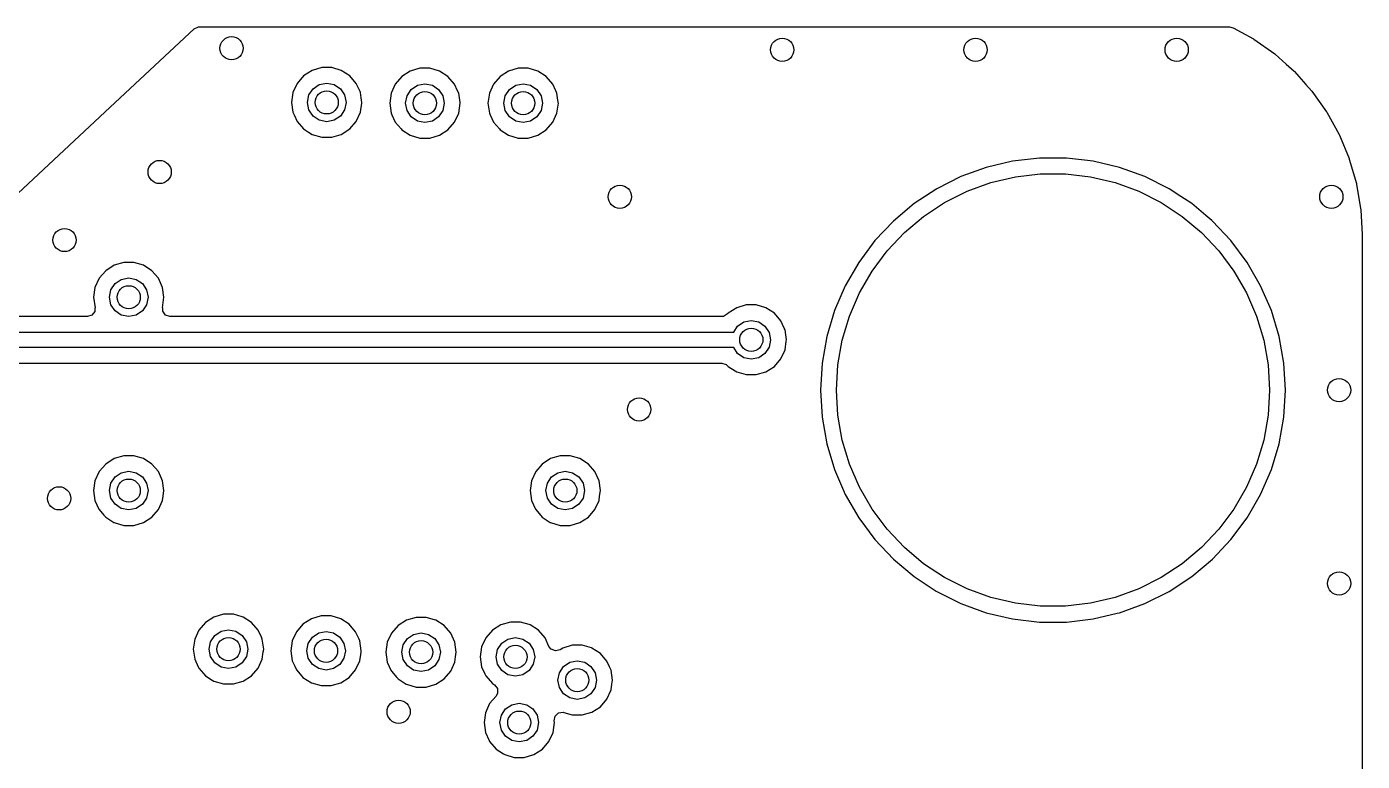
# Model space of a CAD drawing. Extents: x 100.3 to 185, y -144.7 to -85.3.
# Drawn here: x 167.73 to 185, y -94.8 to -85.3 of the extents above; entities that cross this region are included whole.
import ezdxf

# ---------------------------------------------------------------- set-up
doc = ezdxf.new("R2010")
doc.units = 0
doc.layers.add('BLACK', color=7, linetype='CONTINUOUS')

msp = doc.modelspace()

# ---------------------------------------------------------------- linework, layer by layer
at = {"layer": 'BLACK', "linetype": 'CONTINUOUS'}
for p, q in [((169.895, -85.3279), (169.951, -85.302)), ((169.951, -85.302), (169.963, -85.3013)), ((169.963, -85.3013), (183.282, -85.3014)), ((183.282, -85.3014), (183.33, -85.3138)), ((168.876, -86.28), (169.895, -85.3279)), ((183.33, -85.3138), (183.432, -85.3701)), ((183.432, -85.3701), (183.594, -85.4594)), ((183.594, -85.4594), (183.598, -85.4624)), ((183.598, -85.4624), (183.868, -85.6538)), ((183.868, -85.6538), (183.873, -85.6573)), ((183.873, -85.6573), (184.015, -85.7849)), ((184.015, -85.7849), (184.119, -85.8777)), ((171.312, -85.936), (171.227, -86.0339)), ((171.421, -85.866), (171.312, -85.936)), ((171.545, -85.8295), (171.421, -85.866)), ((171.421, -85.866), (171.421, -85.866)), ((171.675, -85.8295), (171.545, -85.8295)), ((171.545, -85.8295), (171.545, -85.8295)), ((171.799, -85.866), (171.675, -85.8295)), ((171.675, -85.8295), (171.675, -85.8295)), ((171.908, -85.936), (171.799, -85.866)), ((171.799, -85.866), (171.799, -85.866)), ((171.799, -85.866), (171.799, -85.866)), ((171.799, -85.866), (171.799, -85.866)), ((171.993, -86.0339), (171.908, -85.936)), ((171.908, -85.936), (171.908, -85.936)), ((171.908, -85.936), (171.908, -85.936)), ((172.582, -85.946), (172.497, -86.0439)), ((172.691, -85.876), (172.582, -85.946)), ((172.815, -85.8395), (172.691, -85.876)), ((172.691, -85.876), (172.691, -85.876)), ((172.945, -85.8395), (172.815, -85.8395)), ((172.815, -85.8395), (172.815, -85.8395)), ((173.069, -85.876), (172.945, -85.8395)), ((172.945, -85.8395), (172.945, -85.8395)), ((173.178, -85.946), (173.069, -85.876)), ((173.069, -85.876), (173.069, -85.876)), ((173.069, -85.876), (173.069, -85.876)), ((173.069, -85.876), (173.069, -85.876)), ((173.263, -86.0439), (173.178, -85.946)), ((173.178, -85.946), (173.178, -85.946)), ((173.178, -85.946), (173.178, -85.946)), ((173.852, -85.946), (173.767, -86.0439)), ((173.961, -85.876), (173.852, -85.946)), ((174.085, -85.8395), (173.961, -85.876)), ((173.961, -85.876), (173.961, -85.876)), ((174.215, -85.8395), (174.085, -85.8395)), ((174.085, -85.8395), (174.085, -85.8395)), ((174.339, -85.876), (174.215, -85.8395)), ((174.215, -85.8395), (174.215, -85.8395)), ((174.448, -85.946), (174.339, -85.876)), ((174.339, -85.876), (174.339, -85.876)), ((174.339, -85.876), (174.339, -85.876)), ((174.339, -85.876), (174.339, -85.876)), ((174.533, -86.0439), (174.448, -85.946)), ((174.448, -85.946), (174.448, -85.946)), ((174.448, -85.946), (174.448, -85.946)), ((184.119, -85.8777), (184.123, -85.8817)), ((184.123, -85.8817), (184.181, -85.946)), ((184.181, -85.946), (184.271, -86.0473)), ((171.173, -86.1518), (171.155, -86.28)), ((171.227, -86.0339), (171.173, -86.1518)), ((171.379, -86.1843), (171.433, -86.1032)), ((171.433, -86.1032), (171.514, -86.049)), ((171.514, -86.049), (171.61, -86.03)), ((171.61, -86.03), (171.706, -86.049)), ((171.706, -86.049), (171.787, -86.1032)), ((171.787, -86.1032), (171.841, -86.1843)), ((172.041, -86.1395), (171.993, -86.0339)), ((172.047, -86.1518), (172.041, -86.1395)), ((172.056, -86.2193), (172.047, -86.1518)), ((172.443, -86.1618), (172.425, -86.29)), ((172.497, -86.0439), (172.443, -86.1618)), ((172.649, -86.1943), (172.703, -86.1132)), ((172.703, -86.1132), (172.784, -86.059)), ((172.784, -86.059), (172.88, -86.04)), ((172.88, -86.04), (172.976, -86.059)), ((172.976, -86.059), (173.057, -86.1132)), ((173.057, -86.1132), (173.111, -86.1943)), ((173.301, -86.1284), (173.263, -86.0439)), ((173.317, -86.1618), (173.301, -86.1284)), ((173.334, -86.28), (173.317, -86.1618)), ((173.713, -86.1618), (173.695, -86.29)), ((173.767, -86.0439), (173.713, -86.1618)), ((173.919, -86.1943), (173.973, -86.1132)), ((173.973, -86.1132), (174.054, -86.059)), ((174.054, -86.059), (174.15, -86.04)), ((174.15, -86.04), (174.246, -86.059)), ((174.246, -86.059), (174.327, -86.1132)), ((174.327, -86.1132), (174.381, -86.1943)), ((174.571, -86.1284), (174.533, -86.0439)), ((174.587, -86.1618), (174.571, -86.1284)), ((174.604, -86.28), (174.587, -86.1618)), ((184.271, -86.0473), (184.344, -86.1284)), ((184.344, -86.1284), (184.347, -86.1327)), ((184.347, -86.1327), (184.539, -86.4026)), ((166.5, -88.5), (168.876, -86.28)), ((171.155, -86.28), (171.155, -86.28)), ((171.155, -86.28), (171.173, -86.4082)), ((171.36, -86.28), (171.379, -86.1843)), ((171.379, -86.3757), (171.36, -86.28)), ((171.841, -86.1843), (171.86, -86.28)), ((171.86, -86.28), (171.841, -86.3757)), ((172.047, -86.4082), (172.064, -86.29)), ((172.065, -86.28), (172.056, -86.2193)), ((172.064, -86.29), (172.065, -86.28)), ((172.425, -86.29), (172.425, -86.29)), ((172.425, -86.29), (172.443, -86.4182)), ((172.63, -86.29), (172.649, -86.1943)), ((172.649, -86.3857), (172.63, -86.29)), ((173.111, -86.1943), (173.13, -86.29)), ((173.13, -86.29), (173.111, -86.3857)), ((173.317, -86.4182), (173.335, -86.29)), ((173.335, -86.29), (173.334, -86.28)), ((173.335, -86.29), (173.335, -86.29)), ((173.695, -86.29), (173.695, -86.29)), ((173.695, -86.29), (173.713, -86.4182)), ((173.9, -86.29), (173.919, -86.1943)), ((173.919, -86.3857), (173.9, -86.29)), ((174.381, -86.1943), (174.4, -86.29)), ((174.4, -86.29), (174.381, -86.3857)), ((174.587, -86.4182), (174.605, -86.29)), ((174.605, -86.29), (174.604, -86.28)), ((171.173, -86.4082), (171.189, -86.4422)), ((171.189, -86.4422), (171.227, -86.5261)), ((171.433, -86.4568), (171.379, -86.3757)), ((171.514, -86.511), (171.433, -86.4568)), ((171.61, -86.53), (171.514, -86.511)), ((171.706, -86.511), (171.61, -86.53)), ((171.787, -86.4568), (171.706, -86.511)), ((171.841, -86.3757), (171.787, -86.4568)), ((171.993, -86.5261), (172.047, -86.4082)), ((172.443, -86.4182), (172.454, -86.4422)), ((172.454, -86.4422), (172.497, -86.5361)), ((172.703, -86.4668), (172.649, -86.3857)), ((172.784, -86.521), (172.703, -86.4668)), ((173.057, -86.4668), (172.976, -86.521)), ((173.111, -86.3857), (173.057, -86.4668)), ((173.263, -86.5361), (173.317, -86.4182)), ((173.713, -86.4182), (173.724, -86.4422)), ((173.724, -86.4422), (173.767, -86.5361)), ((173.973, -86.4668), (173.919, -86.3857)), ((174.054, -86.521), (173.973, -86.4668)), ((174.327, -86.4668), (174.246, -86.521)), ((174.381, -86.3857), (174.327, -86.4668)), ((174.533, -86.5361), (174.587, -86.4182)), ((184.539, -86.4026), (184.542, -86.4073)), ((184.542, -86.4073), (184.7, -86.694)), ((171.227, -86.5261), (171.312, -86.624)), ((171.312, -86.624), (171.312, -86.624)), ((171.312, -86.624), (171.374, -86.6641)), ((171.374, -86.6641), (171.421, -86.694)), ((171.799, -86.694), (171.908, -86.624)), ((171.908, -86.624), (171.993, -86.5261)), ((172.497, -86.5361), (172.573, -86.624)), ((172.573, -86.624), (172.582, -86.634)), ((172.582, -86.634), (172.691, -86.704)), ((172.88, -86.54), (172.784, -86.521)), ((172.976, -86.521), (172.88, -86.54)), ((173.069, -86.704), (173.178, -86.634)), ((173.178, -86.634), (173.263, -86.5361)), ((173.767, -86.5361), (173.843, -86.624)), ((173.843, -86.624), (173.852, -86.634)), ((173.852, -86.634), (173.961, -86.704)), ((174.15, -86.54), (174.054, -86.521)), ((174.246, -86.521), (174.15, -86.54)), ((174.339, -86.704), (174.448, -86.634)), ((174.448, -86.634), (174.533, -86.5361)), ((171.421, -86.694), (171.545, -86.7305)), ((171.545, -86.7305), (171.545, -86.7305)), ((171.545, -86.7305), (171.675, -86.7305)), ((171.675, -86.7305), (171.799, -86.694)), ((171.675, -86.7305), (171.675, -86.7305)), ((172.691, -86.704), (172.691, -86.704)), ((172.691, -86.704), (172.815, -86.7405)), ((172.815, -86.7405), (172.815, -86.7405)), ((172.815, -86.7405), (172.945, -86.7405)), ((172.945, -86.7405), (173.069, -86.704)), ((172.945, -86.7405), (172.945, -86.7405)), ((173.961, -86.704), (173.961, -86.704)), ((173.961, -86.704), (174.085, -86.7405)), ((174.085, -86.7405), (174.085, -86.7405)), ((174.085, -86.7405), (174.215, -86.7405)), ((174.215, -86.7405), (174.339, -86.704)), ((174.215, -86.7405), (174.215, -86.7405)), ((184.7, -86.694), (184.702, -86.6968)), ((184.702, -86.6968), (184.704, -86.7018)), ((184.704, -86.7018), (184.831, -87.0075)), ((180.634, -87.0219), (180.478, -87.0401)), ((180.825, -86.9995), (180.634, -87.0219)), ((181.175, -86.9995), (180.825, -86.9995)), ((181.409, -87.0269), (181.175, -86.9995)), ((181.522, -87.0401), (181.409, -87.0269)), ((184.831, -87.0075), (184.832, -87.0127)), ((184.832, -87.0127), (184.924, -87.3307)), ((179.941, -87.1923), (179.81, -87.2402)), ((180.138, -87.1207), (179.941, -87.1923)), ((180.478, -87.0401), (180.138, -87.1207)), ((180.514, -87.2425), (180.837, -87.2047)), ((180.837, -87.2047), (181.163, -87.2047)), ((181.163, -87.2047), (181.486, -87.2425)), ((181.862, -87.1207), (181.522, -87.0401)), ((182.19, -87.2402), (181.862, -87.1207)), ((181.862, -87.1207), (181.862, -87.1207)), ((181.862, -87.1207), (181.862, -87.1207)), ((179.81, -87.2402), (179.497, -87.3971)), ((179.81, -87.2402), (179.81, -87.2402)), ((179.81, -87.2402), (179.81, -87.2402)), ((179.891, -87.429), (180.197, -87.3176)), ((180.197, -87.3176), (180.514, -87.2425)), ((181.486, -87.2425), (181.803, -87.3176)), ((181.803, -87.3176), (182.109, -87.429)), ((182.503, -87.3971), (182.19, -87.2402)), ((182.19, -87.2402), (182.19, -87.2402)), ((182.19, -87.2402), (182.19, -87.2402)), ((184.924, -87.3307), (184.925, -87.3361)), ((184.925, -87.3361), (184.979, -87.65)), ((179.497, -87.3971), (179.205, -87.5891)), ((179.6, -87.5751), (179.891, -87.429)), ((182.109, -87.429), (182.4, -87.5751)), ((182.654, -87.4963), (182.503, -87.3971)), ((182.795, -87.5892), (182.654, -87.4963)), ((179.205, -87.5891), (178.937, -87.8138)), ((179.328, -87.7541), (179.6, -87.5751)), ((182.4, -87.5751), (182.672, -87.7541)), ((182.976, -87.7409), (182.795, -87.5892)), ((184.979, -87.65), (184.981, -87.6623)), ((184.981, -87.6623), (184.981, -87.6678)), ((184.981, -87.6678), (184.999, -87.9868)), ((178.937, -87.8138), (178.698, -88.068)), ((179.079, -87.9634), (179.328, -87.7541)), ((182.672, -87.7541), (182.921, -87.9634)), ((183.055, -87.8078), (182.976, -87.7409)), ((183.063, -87.8138), (183.055, -87.8078)), ((183.302, -88.068), (183.063, -87.8138)), ((178.698, -88.068), (178.489, -88.3484)), ((178.855, -88.2002), (179.079, -87.9634)), ((182.921, -87.9634), (183.145, -88.2002)), ((183.511, -88.3484), (183.302, -88.068)), ((184.999, -87.9868), (185, -87.9995)), ((185, -87.9995), (185, -88.0023)), ((185, -88.0023), (185, -113.858)), ((178.661, -88.4614), (178.855, -88.2002)), ((183.145, -88.2002), (183.339, -88.4614)), ((168.861, -88.386), (168.752, -88.456)), ((168.985, -88.3495), (168.861, -88.386)), ((168.861, -88.386), (168.861, -88.386)), ((169.115, -88.3495), (168.985, -88.3495)), ((168.985, -88.3495), (168.985, -88.3495)), ((169.239, -88.386), (169.115, -88.3495)), ((169.115, -88.3495), (169.115, -88.3495)), ((169.348, -88.456), (169.239, -88.386)), ((169.239, -88.386), (169.239, -88.386)), ((169.239, -88.386), (169.239, -88.386)), ((169.239, -88.386), (169.239, -88.386)), ((178.489, -88.3484), (178.314, -88.6511)), ((178.489, -88.3484), (178.489, -88.3484)), ((183.686, -88.6511), (183.511, -88.3484)), ((168.667, -88.5539), (168.613, -88.6718)), ((168.752, -88.456), (168.667, -88.5539)), ((168.873, -88.6232), (168.954, -88.569)), ((168.954, -88.569), (169.05, -88.55)), ((169.05, -88.55), (169.146, -88.569)), ((169.146, -88.569), (169.227, -88.6232)), ((169.433, -88.5539), (169.348, -88.456)), ((169.348, -88.456), (169.348, -88.456)), ((169.348, -88.456), (169.348, -88.456)), ((169.487, -88.6718), (169.433, -88.5539)), ((178.498, -88.7434), (178.661, -88.4614)), ((183.339, -88.4614), (183.502, -88.7434)), ((168.613, -88.6718), (168.595, -88.8)), ((168.8, -88.8), (168.819, -88.7043)), ((168.819, -88.7043), (168.873, -88.6232)), ((169.227, -88.6232), (169.281, -88.7043)), ((169.281, -88.7043), (169.3, -88.8)), ((169.505, -88.8), (169.487, -88.6718)), ((169.487, -88.6718), (169.487, -88.6718)), ((178.314, -88.6511), (178.176, -88.972)), ((178.314, -88.6511), (178.314, -88.6511)), ((178.369, -89.0423), (178.498, -88.7434)), ((183.502, -88.7434), (183.631, -89.0423)), ((183.824, -88.972), (183.686, -88.6511)), ((168.595, -88.8), (168.595, -88.8)), ((168.595, -88.8), (168.614, -88.9352)), ((168.614, -88.9352), (168.611, -88.9357)), ((168.819, -88.8957), (168.8, -88.8)), ((168.873, -88.9768), (168.819, -88.8957)), ((169.281, -88.8957), (169.227, -88.9768)), ((169.3, -88.8), (169.281, -88.8957)), ((169.486, -88.9352), (169.505, -88.8)), ((169.489, -88.9356), (169.486, -88.9352)), ((169.505, -88.8), (169.505, -88.8)), ((177.035, -88.8995), (176.911, -88.936)), ((177.165, -88.8995), (177.035, -88.8995)), ((177.035, -88.8995), (177.035, -88.8995)), ((177.288, -88.9356), (177.165, -88.8995)), ((177.165, -88.8995), (177.165, -88.8995)), ((168.517, -89.0495), (162.888, -89.0495)), ((168.573, -89.0322), (168.517, -89.0495)), ((168.61, -88.9838), (168.573, -89.0322)), ((168.611, -88.9357), (168.61, -88.9838)), ((168.954, -89.031), (168.873, -88.9768)), ((169.05, -89.05), (168.954, -89.031)), ((169.146, -89.031), (169.05, -89.05)), ((169.227, -88.9768), (169.146, -89.031)), ((169.489, -88.9811), (169.489, -88.9356)), ((169.525, -89.0306), (169.489, -88.9811)), ((169.583, -89.0495), (169.525, -89.0306)), ((176.719, -89.0495), (169.583, -89.0495)), ((176.742, -89.0469), (176.719, -89.0495)), ((176.794, -89.0153), (176.742, -89.0469)), ((176.802, -89.006), (176.794, -89.0153)), ((176.911, -88.936), (176.802, -89.006)), ((176.802, -89.006), (176.802, -89.006)), ((176.911, -88.936), (176.911, -88.936)), ((177.004, -89.119), (177.1, -89.1)), ((177.1, -89.1), (177.196, -89.119)), ((177.289, -88.936), (177.288, -88.9356)), ((177.398, -89.006), (177.289, -88.936)), ((177.289, -88.936), (177.289, -88.936)), ((177.289, -88.936), (177.289, -88.936)), ((177.483, -89.1039), (177.398, -89.006)), ((177.398, -89.006), (177.398, -89.006)), ((177.398, -89.006), (177.398, -89.006)), ((177.526, -89.1982), (177.483, -89.1039)), ((178.176, -88.972), (178.075, -89.3069)), ((178.176, -88.972), (178.176, -88.972)), ((178.275, -89.3543), (178.369, -89.0423)), ((183.631, -89.0423), (183.725, -89.3543)), ((183.925, -89.3069), (183.824, -88.972)), ((162.791, -89.25), (176.872, -89.25)), ((176.872, -89.25), (176.923, -89.1732)), ((176.923, -89.1732), (177.004, -89.119)), ((177.196, -89.119), (177.277, -89.1732)), ((177.277, -89.1732), (177.331, -89.2543)), ((177.331, -89.2543), (177.35, -89.35)), ((177.537, -89.2218), (177.526, -89.1982)), ((177.555, -89.35), (177.537, -89.2218)), ((176.872, -89.45), (162.9, -89.45)), ((176.923, -89.5268), (176.872, -89.45)), ((177.331, -89.4457), (177.277, -89.5268)), ((177.35, -89.35), (177.331, -89.4457)), ((177.537, -89.4782), (177.552, -89.3685)), ((177.552, -89.3685), (177.555, -89.35)), ((177.555, -89.35), (177.555, -89.35)), ((178.075, -89.3069), (178.015, -89.6511)), ((178.075, -89.3069), (178.075, -89.3069)), ((178.219, -89.6749), (178.275, -89.3543)), ((183.725, -89.3543), (183.781, -89.6749)), ((183.985, -89.6511), (183.925, -89.3069)), ((177.004, -89.581), (176.923, -89.5268)), ((177.1, -89.6), (177.004, -89.581)), ((177.196, -89.581), (177.1, -89.6)), ((177.277, -89.5268), (177.196, -89.581)), ((177.398, -89.694), (177.483, -89.5961)), ((177.483, -89.5961), (177.537, -89.4782)), ((166.168, -89.6505), (176.719, -89.6505)), ((176.719, -89.6505), (176.777, -89.6694)), ((176.777, -89.6694), (176.794, -89.6847)), ((176.794, -89.6847), (176.802, -89.694)), ((176.802, -89.694), (176.802, -89.694)), ((176.802, -89.694), (176.891, -89.7513)), ((176.891, -89.7513), (176.911, -89.764)), ((176.911, -89.764), (177.035, -89.8005)), ((177.165, -89.8005), (177.289, -89.764)), ((177.289, -89.764), (177.398, -89.694)), ((178.015, -89.6511), (177.994, -90)), ((178.2, -90), (178.219, -89.6749)), ((183.781, -89.6749), (183.8, -90)), ((184.006, -90), (183.985, -89.6511)), ((177.035, -89.8005), (177.035, -89.8005)), ((177.035, -89.8005), (177.165, -89.8005)), ((177.165, -89.8005), (177.165, -89.8005)), ((177.994, -90), (178.015, -90.3489)), ((178.219, -90.3251), (178.2, -90)), ((183.8, -90), (183.781, -90.3251)), ((183.985, -90.3489), (184.006, -90)), ((178.015, -90.3489), (178.075, -90.6931)), ((178.275, -90.6457), (178.219, -90.3251)), ((183.781, -90.3251), (183.725, -90.6457)), ((183.925, -90.6931), (183.985, -90.3489)), ((178.369, -90.9577), (178.275, -90.6457)), ((183.725, -90.6457), (183.631, -90.9577)), ((178.075, -90.6931), (178.075, -90.6931)), ((178.075, -90.6931), (178.176, -91.028)), ((183.824, -91.028), (183.925, -90.6931)), ((168.752, -90.956), (168.667, -91.0539)), ((168.861, -90.886), (168.752, -90.956)), ((168.985, -90.8495), (168.861, -90.886)), ((168.861, -90.886), (168.861, -90.886)), ((169.115, -90.8495), (168.985, -90.8495)), ((168.985, -90.8495), (168.985, -90.8495)), ((169.239, -90.886), (169.115, -90.8495)), ((169.115, -90.8495), (169.115, -90.8495)), ((169.348, -90.956), (169.239, -90.886)), ((169.239, -90.886), (169.239, -90.886)), ((169.239, -90.886), (169.239, -90.886)), ((169.239, -90.886), (169.239, -90.886)), ((169.433, -91.0539), (169.348, -90.956)), ((169.348, -90.956), (169.348, -90.956)), ((169.348, -90.956), (169.348, -90.956)), ((174.396, -90.956), (174.312, -91.0539)), ((174.505, -90.886), (174.396, -90.956)), ((174.63, -90.8495), (174.505, -90.886)), ((174.505, -90.886), (174.505, -90.886)), ((174.759, -90.8495), (174.63, -90.8495)), ((174.63, -90.8495), (174.63, -90.8495)), ((174.884, -90.886), (174.759, -90.8495)), ((174.759, -90.8495), (174.759, -90.8495)), ((174.993, -90.956), (174.884, -90.886)), ((174.884, -90.886), (174.884, -90.886)), ((174.884, -90.886), (174.884, -90.886)), ((174.884, -90.886), (174.884, -90.886)), ((175.077, -91.0539), (174.993, -90.956)), ((174.993, -90.956), (174.993, -90.956)), ((174.993, -90.956), (174.993, -90.956)), ((178.498, -91.2566), (178.369, -90.9577)), ((183.631, -90.9577), (183.502, -91.2566)), ((168.613, -91.1718), (168.595, -91.3)), ((168.667, -91.0539), (168.613, -91.1718)), ((168.819, -91.2043), (168.873, -91.1232)), ((168.873, -91.1232), (168.954, -91.069)), ((168.954, -91.069), (169.05, -91.05)), ((169.05, -91.05), (169.146, -91.069)), ((169.146, -91.069), (169.227, -91.1232)), ((169.227, -91.1232), (169.281, -91.2043)), ((169.487, -91.1718), (169.433, -91.0539)), ((169.505, -91.3), (169.487, -91.1718)), ((169.487, -91.1718), (169.487, -91.1718)), ((174.258, -91.1718), (174.239, -91.3)), ((174.312, -91.0539), (174.258, -91.1718)), ((174.464, -91.2043), (174.518, -91.1232)), ((174.518, -91.1232), (174.599, -91.069)), ((174.599, -91.069), (174.695, -91.05)), ((174.695, -91.05), (174.79, -91.069)), ((174.79, -91.069), (174.871, -91.1232)), ((174.871, -91.1232), (174.925, -91.2043)), ((175.131, -91.1718), (175.077, -91.0539)), ((175.15, -91.3), (175.131, -91.1718)), ((175.131, -91.1718), (175.131, -91.1718)), ((178.176, -91.028), (178.176, -91.028)), ((178.176, -91.028), (178.293, -91.3)), ((183.686, -91.3489), (183.824, -91.028)), ((168.595, -91.3), (168.595, -91.3)), ((168.595, -91.3), (168.613, -91.4282)), ((168.8, -91.3), (168.819, -91.2043)), ((168.819, -91.3957), (168.8, -91.3)), ((169.281, -91.2043), (169.3, -91.3)), ((169.3, -91.3), (169.281, -91.3957)), ((169.495, -91.3735), (169.505, -91.3)), ((169.505, -91.3), (169.505, -91.3)), ((174.239, -91.3), (174.239, -91.3)), ((174.239, -91.3), (174.258, -91.4282)), ((174.445, -91.3), (174.464, -91.2043)), ((174.464, -91.3957), (174.445, -91.3)), ((174.925, -91.2043), (174.945, -91.3)), ((174.945, -91.3), (174.925, -91.3957)), ((175.139, -91.3735), (175.15, -91.3)), ((175.15, -91.3), (175.15, -91.3)), ((178.293, -91.3), (178.314, -91.3489)), ((178.314, -91.3489), (178.489, -91.6516)), ((178.661, -91.5386), (178.498, -91.2566)), ((183.502, -91.2566), (183.339, -91.5386)), ((183.511, -91.6516), (183.686, -91.3489)), ((168.613, -91.4282), (168.664, -91.5384)), ((168.873, -91.4768), (168.819, -91.3957)), ((168.954, -91.531), (168.873, -91.4768)), ((169.227, -91.4768), (169.146, -91.531)), ((169.281, -91.3957), (169.227, -91.4768)), ((169.433, -91.5461), (169.487, -91.4282)), ((169.487, -91.4282), (169.495, -91.3735)), ((174.258, -91.4282), (174.308, -91.5384)), ((174.518, -91.4768), (174.464, -91.3957)), ((174.599, -91.531), (174.518, -91.4768)), ((174.871, -91.4768), (174.79, -91.531)), ((174.925, -91.3957), (174.871, -91.4768)), ((175.077, -91.5461), (175.131, -91.4282)), ((175.131, -91.4282), (175.139, -91.3735)), ((168.664, -91.5384), (168.667, -91.5461)), ((168.667, -91.5461), (168.73, -91.6189)), ((168.73, -91.6189), (168.752, -91.644)), ((168.752, -91.644), (168.856, -91.7109)), ((169.05, -91.55), (168.954, -91.531)), ((169.146, -91.531), (169.05, -91.55)), ((169.239, -91.714), (169.348, -91.644)), ((169.348, -91.644), (169.433, -91.5461)), ((174.308, -91.5384), (174.312, -91.5461)), ((174.312, -91.5461), (174.375, -91.6189)), ((174.375, -91.6189), (174.396, -91.644)), ((174.396, -91.644), (174.501, -91.7109)), ((174.695, -91.55), (174.599, -91.531)), ((174.79, -91.531), (174.695, -91.55)), ((174.884, -91.714), (174.993, -91.644)), ((174.993, -91.644), (175.077, -91.5461)), ((178.489, -91.6516), (178.698, -91.932)), ((178.855, -91.7998), (178.661, -91.5386)), ((183.339, -91.5386), (183.145, -91.7998)), ((183.302, -91.932), (183.511, -91.6516)), ((168.856, -91.7109), (168.861, -91.714)), ((168.861, -91.714), (168.985, -91.7505)), ((168.985, -91.7505), (168.985, -91.7505)), ((168.985, -91.7505), (169.115, -91.7505)), ((169.115, -91.7505), (169.239, -91.714)), ((169.115, -91.7505), (169.115, -91.7505)), ((174.501, -91.7109), (174.505, -91.714)), ((174.505, -91.714), (174.63, -91.7505)), ((174.63, -91.7505), (174.63, -91.7505)), ((174.63, -91.7505), (174.759, -91.7505)), ((174.759, -91.7505), (174.884, -91.714)), ((174.759, -91.7505), (174.759, -91.7505)), ((179.079, -92.0366), (178.855, -91.7998)), ((183.145, -91.7998), (182.921, -92.0366)), ((178.698, -91.932), (178.937, -92.1862)), ((179.328, -92.2459), (179.079, -92.0366)), ((182.921, -92.0366), (182.672, -92.2459)), ((183.063, -92.1862), (183.302, -91.932)), ((178.937, -92.1862), (179.205, -92.4108)), ((182.795, -92.4108), (183.063, -92.1862)), ((179.6, -92.4249), (179.328, -92.2459)), ((182.672, -92.2459), (182.4, -92.4249)), ((179.205, -92.4108), (179.361, -92.5131)), ((179.361, -92.5131), (179.492, -92.5995)), ((179.891, -92.571), (179.6, -92.4249)), ((182.4, -92.4249), (182.109, -92.571)), ((182.503, -92.6029), (182.795, -92.4108)), ((179.492, -92.5995), (179.497, -92.6029)), ((179.497, -92.6029), (179.81, -92.7598)), ((180.197, -92.6824), (179.891, -92.571)), ((180.514, -92.7575), (180.197, -92.6824)), ((181.803, -92.6824), (181.486, -92.7575)), ((182.109, -92.571), (181.803, -92.6824)), ((182.19, -92.7598), (182.503, -92.6029)), ((170.275, -92.8995), (170.151, -92.936)), ((170.405, -92.8995), (170.275, -92.8995)), ((170.275, -92.8995), (170.275, -92.8995)), ((170.517, -92.9325), (170.405, -92.8995)), ((170.405, -92.8995), (170.405, -92.8995)), ((179.81, -92.7598), (180.138, -92.8793)), ((180.138, -92.8793), (180.138, -92.8793)), ((180.138, -92.8793), (180.138, -92.8793)), ((180.138, -92.8793), (180.478, -92.9599)), ((180.837, -92.7953), (180.514, -92.7575)), ((181.163, -92.7953), (180.837, -92.7953)), ((181.486, -92.7575), (181.163, -92.7953)), ((181.522, -92.9599), (181.832, -92.8863)), ((181.832, -92.8863), (181.862, -92.8793)), ((181.862, -92.8793), (182.19, -92.7598)), ((170.042, -93.006), (169.957, -93.1039)), ((170.151, -92.936), (170.042, -93.006)), ((170.151, -92.936), (170.151, -92.936)), ((170.529, -92.936), (170.517, -92.9325)), ((170.638, -93.006), (170.529, -92.936)), ((170.529, -92.936), (170.529, -92.936)), ((170.529, -92.936), (170.529, -92.936)), ((170.723, -93.1039), (170.638, -93.006)), ((170.638, -93.006), (170.638, -93.006)), ((170.638, -93.006), (170.638, -93.006)), ((171.303, -93.0275), (171.219, -93.1254)), ((171.412, -92.9574), (171.303, -93.0275)), ((171.537, -92.9209), (171.412, -92.9574)), ((171.412, -92.9574), (171.412, -92.9574)), ((171.666, -92.9209), (171.537, -92.9209)), ((171.537, -92.9209), (171.537, -92.9209)), ((171.791, -92.9574), (171.666, -92.9209)), ((171.666, -92.9209), (171.666, -92.9209)), ((171.899, -93.0275), (171.791, -92.9574)), ((171.791, -92.9574), (171.791, -92.9574)), ((171.791, -92.9574), (171.791, -92.9574)), ((171.791, -92.9574), (171.791, -92.9574)), ((171.984, -93.1254), (171.899, -93.0275)), ((171.899, -93.0275), (171.899, -93.0275)), ((171.899, -93.0275), (171.899, -93.0275)), ((172.532, -93.046), (172.447, -93.1439)), ((172.641, -92.976), (172.532, -93.046)), ((172.765, -92.9395), (172.641, -92.976)), ((172.641, -92.976), (172.641, -92.976)), ((172.895, -92.9395), (172.765, -92.9395)), ((172.765, -92.9395), (172.765, -92.9395)), ((173.004, -92.9716), (172.895, -92.9395)), ((172.895, -92.9395), (172.895, -92.9395)), ((173.019, -92.976), (173.004, -92.9716)), ((173.128, -93.046), (173.019, -92.976)), ((173.019, -92.976), (173.019, -92.976)), ((173.019, -92.976), (173.019, -92.976)), ((173.213, -93.1439), (173.128, -93.046)), ((173.128, -93.046), (173.128, -93.046)), ((173.128, -93.046), (173.128, -93.046)), ((173.861, -93.036), (173.752, -93.106)), ((173.985, -92.9995), (173.861, -93.036)), ((173.861, -93.036), (173.861, -93.036)), ((174.115, -92.9995), (173.985, -92.9995)), ((173.985, -92.9995), (173.985, -92.9995)), ((174.228, -93.0328), (174.115, -92.9995)), ((174.115, -92.9995), (174.115, -92.9995)), ((174.239, -93.036), (174.228, -93.0328)), ((174.348, -93.106), (174.239, -93.036)), ((174.239, -93.036), (174.239, -93.036)), ((174.239, -93.036), (174.239, -93.036)), ((180.478, -92.9599), (180.478, -92.9599)), ((180.478, -92.9599), (180.478, -92.9599)), ((180.478, -92.9599), (180.825, -93.0005)), ((180.825, -93.0005), (180.825, -93.0005)), ((180.825, -93.0005), (181.175, -93.0005)), ((181.175, -93.0005), (181.522, -92.9599)), ((181.175, -93.0005), (181.175, -93.0005)), ((181.522, -92.9599), (181.522, -92.9599)), ((181.522, -92.9599), (181.522, -92.9599)), ((169.903, -93.2218), (169.885, -93.35)), ((169.957, -93.1039), (169.903, -93.2218)), ((170.109, -93.2543), (170.163, -93.1732)), ((170.163, -93.1732), (170.244, -93.119)), ((170.244, -93.119), (170.34, -93.1)), ((170.34, -93.1), (170.436, -93.119)), ((170.436, -93.119), (170.517, -93.1732)), ((170.517, -93.1732), (170.571, -93.2543)), ((170.765, -93.1968), (170.723, -93.1039)), ((170.777, -93.2218), (170.765, -93.1968)), ((170.795, -93.35), (170.777, -93.2218)), ((171.165, -93.2432), (171.146, -93.3714)), ((171.219, -93.1254), (171.165, -93.2432)), ((171.37, -93.2758), (171.425, -93.1947)), ((171.425, -93.1947), (171.506, -93.1405)), ((171.506, -93.1405), (171.601, -93.1214)), ((171.601, -93.1214), (171.697, -93.1405)), ((171.697, -93.1405), (171.778, -93.1947)), ((171.778, -93.1947), (171.832, -93.2758)), ((172.028, -93.2211), (171.984, -93.1254)), ((172.038, -93.2432), (172.028, -93.2211)), ((172.057, -93.3714), (172.038, -93.2432)), ((172.447, -93.1439), (172.393, -93.2618)), ((172.599, -93.2943), (172.653, -93.2132)), ((172.653, -93.2132), (172.734, -93.159)), ((172.734, -93.159), (172.83, -93.14)), ((172.83, -93.14), (172.926, -93.159)), ((172.926, -93.159), (173.007, -93.2132)), ((173.007, -93.2132), (173.061, -93.2943)), ((173.248, -93.2211), (173.213, -93.1439)), ((173.267, -93.2618), (173.248, -93.2211)), ((173.667, -93.2039), (173.613, -93.3218)), ((173.752, -93.106), (173.667, -93.2039)), ((173.873, -93.2732), (173.954, -93.219)), ((173.954, -93.219), (174.05, -93.2)), ((174.05, -93.2), (174.146, -93.219)), ((174.146, -93.219), (174.227, -93.2732)), ((174.433, -93.2039), (174.348, -93.106)), ((174.348, -93.106), (174.348, -93.106)), ((174.348, -93.106), (174.348, -93.106)), ((174.484, -93.3154), (174.433, -93.2039)), ((174.433, -93.2039), (174.433, -93.2039)), ((174.433, -93.2039), (174.433, -93.2039)), ((169.885, -93.35), (169.885, -93.35)), ((169.885, -93.35), (169.903, -93.4782)), ((170.09, -93.35), (170.109, -93.2543)), ((170.109, -93.4457), (170.09, -93.35)), ((170.571, -93.2543), (170.59, -93.35)), ((170.59, -93.35), (170.571, -93.4457)), ((170.777, -93.4782), (170.79, -93.386)), ((170.79, -93.386), (170.792, -93.3714)), ((170.792, -93.3714), (170.795, -93.35)), ((170.795, -93.35), (170.795, -93.35)), ((171.146, -93.3714), (171.146, -93.3714)), ((171.146, -93.3714), (171.165, -93.4997)), ((171.351, -93.3714), (171.37, -93.2758)), ((171.37, -93.4671), (171.351, -93.3714)), ((171.832, -93.2758), (171.851, -93.3714)), ((171.851, -93.3714), (171.832, -93.4671)), ((172.038, -93.4997), (172.05, -93.4203)), ((172.05, -93.4203), (172.054, -93.39)), ((172.054, -93.39), (172.057, -93.3714)), ((172.057, -93.3714), (172.057, -93.3714)), ((172.393, -93.2618), (172.375, -93.39)), ((172.375, -93.39), (172.375, -93.39)), ((172.375, -93.39), (172.393, -93.5182)), ((172.58, -93.39), (172.599, -93.2943)), ((172.599, -93.4857), (172.58, -93.39)), ((173.061, -93.2943), (173.08, -93.39)), ((173.08, -93.39), (173.061, -93.4857)), ((173.285, -93.39), (173.267, -93.2618)), ((173.277, -93.45), (173.281, -93.4203)), ((173.281, -93.4203), (173.285, -93.39)), ((173.285, -93.39), (173.285, -93.39)), ((173.613, -93.3218), (173.595, -93.45)), ((173.8, -93.45), (173.819, -93.3543)), ((173.819, -93.3543), (173.873, -93.2732)), ((174.227, -93.2732), (174.281, -93.3543)), ((174.281, -93.3543), (174.3, -93.45)), ((174.511, -93.3509), (174.484, -93.3154)), ((174.568, -93.3731), (174.511, -93.3509)), ((174.627, -93.3576), (174.568, -93.3731)), ((174.661, -93.336), (174.627, -93.3576)), ((174.785, -93.2995), (174.661, -93.336)), ((174.661, -93.336), (174.661, -93.336)), ((174.915, -93.2995), (174.785, -93.2995)), ((174.785, -93.2995), (174.785, -93.2995)), ((175.032, -93.334), (174.915, -93.2995)), ((174.915, -93.2995), (174.915, -93.2995)), ((175.039, -93.336), (175.032, -93.334)), ((175.148, -93.406), (175.039, -93.336)), ((175.039, -93.336), (175.039, -93.336)), ((175.039, -93.336), (175.039, -93.336)), ((175.233, -93.5039), (175.148, -93.406)), ((175.148, -93.406), (175.148, -93.406)), ((175.148, -93.406), (175.148, -93.406)), ((169.903, -93.4782), (169.949, -93.5782)), ((169.949, -93.5782), (169.957, -93.5961)), ((169.957, -93.5961), (170.017, -93.665)), ((170.163, -93.5268), (170.109, -93.4457)), ((170.244, -93.581), (170.163, -93.5268)), ((170.34, -93.6), (170.244, -93.581)), ((170.436, -93.581), (170.34, -93.6)), ((170.517, -93.5268), (170.436, -93.581)), ((170.571, -93.4457), (170.517, -93.5268)), ((170.638, -93.694), (170.723, -93.5961)), ((170.723, -93.5961), (170.777, -93.4782)), ((171.165, -93.4997), (171.197, -93.5711)), ((171.197, -93.5711), (171.219, -93.6175)), ((171.425, -93.5482), (171.37, -93.4671)), ((171.506, -93.6024), (171.425, -93.5482)), ((171.778, -93.5482), (171.697, -93.6024)), ((171.832, -93.4671), (171.778, -93.5482)), ((171.984, -93.6175), (172.038, -93.4997)), ((172.393, -93.5182), (172.441, -93.6218)), ((172.653, -93.5668), (172.599, -93.4857)), ((172.734, -93.621), (172.653, -93.5668)), ((173.007, -93.5668), (172.926, -93.621)), ((173.061, -93.4857), (173.007, -93.5668)), ((173.213, -93.6361), (173.267, -93.5182)), ((173.267, -93.5182), (173.277, -93.45)), ((173.595, -93.45), (173.595, -93.45)), ((173.595, -93.45), (173.613, -93.5782)), ((173.613, -93.5782), (173.655, -93.669)), ((173.819, -93.5457), (173.8, -93.45)), ((173.873, -93.6268), (173.819, -93.5457)), ((174.281, -93.5457), (174.227, -93.6268)), ((174.3, -93.45), (174.281, -93.5457)), ((174.619, -93.6543), (174.673, -93.5732)), ((174.673, -93.5732), (174.754, -93.519)), ((174.754, -93.519), (174.85, -93.5)), ((174.85, -93.5), (174.946, -93.519)), ((174.946, -93.519), (175.027, -93.5732)), ((175.027, -93.5732), (175.081, -93.6543)), ((175.267, -93.5782), (175.233, -93.5039)), ((175.287, -93.6218), (175.267, -93.5782)), ((170.017, -93.665), (170.042, -93.694)), ((170.042, -93.694), (170.129, -93.75)), ((170.129, -93.75), (170.151, -93.764)), ((170.151, -93.764), (170.275, -93.8005)), ((170.405, -93.8005), (170.529, -93.764)), ((170.529, -93.764), (170.638, -93.694)), ((171.219, -93.6175), (171.29, -93.7)), ((171.29, -93.7), (171.303, -93.7154)), ((171.303, -93.7154), (171.412, -93.7854)), ((171.601, -93.6214), (171.506, -93.6024)), ((171.697, -93.6024), (171.601, -93.6214)), ((171.791, -93.7854), (171.899, -93.7154)), ((171.899, -93.7154), (171.984, -93.6175)), ((172.441, -93.6218), (172.447, -93.6361)), ((172.447, -93.6361), (172.516, -93.7154)), ((172.516, -93.7154), (172.532, -93.734)), ((172.532, -93.734), (172.638, -93.8023)), ((172.83, -93.64), (172.734, -93.621)), ((172.926, -93.621), (172.83, -93.64)), ((173.019, -93.804), (173.128, -93.734)), ((173.128, -93.734), (173.213, -93.6361)), ((173.655, -93.669), (173.667, -93.6961)), ((173.667, -93.6961), (173.752, -93.794)), ((173.954, -93.681), (173.873, -93.6268)), ((174.05, -93.7), (173.954, -93.681)), ((174.146, -93.681), (174.05, -93.7)), ((174.227, -93.6268), (174.146, -93.681)), ((174.6, -93.75), (174.619, -93.6543)), ((174.619, -93.8457), (174.6, -93.75)), ((175.081, -93.6543), (175.1, -93.75)), ((175.1, -93.75), (175.081, -93.8457)), ((175.305, -93.75), (175.287, -93.6218)), ((175.297, -93.8047), (175.305, -93.75)), ((175.305, -93.75), (175.305, -93.75)), ((170.275, -93.8005), (170.275, -93.8005)), ((170.275, -93.8005), (170.405, -93.8005)), ((170.405, -93.8005), (170.405, -93.8005)), ((171.412, -93.7854), (171.412, -93.7854)), ((171.412, -93.7854), (171.537, -93.8219)), ((171.537, -93.8219), (171.537, -93.8219)), ((171.537, -93.8219), (171.666, -93.8219)), ((171.666, -93.8219), (171.791, -93.7854)), ((171.666, -93.8219), (171.666, -93.8219)), ((172.638, -93.8023), (172.641, -93.804)), ((172.641, -93.804), (172.765, -93.8405)), ((172.765, -93.8405), (172.765, -93.8405)), ((172.765, -93.8405), (172.895, -93.8405)), ((172.895, -93.8405), (173.019, -93.804)), ((172.895, -93.8405), (172.895, -93.8405)), ((173.752, -93.794), (173.778, -93.8108)), ((173.778, -93.8108), (173.817, -93.8582)), ((173.82, -93.9193), (173.799, -93.9589)), ((173.817, -93.8582), (173.82, -93.9193)), ((174.673, -93.9268), (174.619, -93.8457)), ((174.754, -93.981), (174.673, -93.9268)), ((175.027, -93.9268), (174.946, -93.981)), ((175.081, -93.8457), (175.027, -93.9268)), ((175.233, -93.9961), (175.287, -93.8782)), ((175.287, -93.8782), (175.297, -93.8047)), ((173.717, -94.0539), (173.663, -94.1718)), ((173.799, -93.9589), (173.717, -94.0539)), ((173.923, -94.1232), (174.004, -94.069)), ((174.004, -94.069), (174.1, -94.05)), ((174.1, -94.05), (174.196, -94.069)), ((174.196, -94.069), (174.277, -94.1232)), ((174.85, -94), (174.754, -93.981)), ((174.946, -93.981), (174.85, -94)), ((175.039, -94.164), (175.148, -94.094)), ((175.148, -94.094), (175.233, -93.9961)), ((173.663, -94.1718), (173.645, -94.3)), ((173.85, -94.3), (173.869, -94.2043)), ((173.869, -94.2043), (173.923, -94.1232)), ((174.277, -94.1232), (174.331, -94.2043)), ((174.331, -94.2043), (174.35, -94.3)), ((174.552, -94.2781), (174.562, -94.2178)), ((174.555, -94.3), (174.552, -94.2781)), ((174.562, -94.2178), (174.606, -94.1751)), ((174.606, -94.1751), (174.667, -94.1664)), ((174.667, -94.1664), (174.678, -94.169)), ((174.678, -94.169), (174.785, -94.2005)), ((174.785, -94.2005), (174.785, -94.2005)), ((174.785, -94.2005), (174.915, -94.2005)), ((174.915, -94.2005), (175.039, -94.164)), ((174.915, -94.2005), (174.915, -94.2005)), ((173.645, -94.3), (173.645, -94.3)), ((173.645, -94.3), (173.663, -94.4282)), ((173.663, -94.4282), (173.71, -94.531)), ((173.869, -94.3957), (173.85, -94.3)), ((173.923, -94.4768), (173.869, -94.3957)), ((174.331, -94.3957), (174.277, -94.4768)), ((174.35, -94.3), (174.331, -94.3957)), ((174.483, -94.5461), (174.537, -94.4282)), ((174.537, -94.4282), (174.546, -94.3648)), ((174.546, -94.3648), (174.555, -94.3)), ((174.555, -94.3), (174.555, -94.3)), ((173.71, -94.531), (173.717, -94.5461)), ((173.717, -94.5461), (173.802, -94.644)), ((174.004, -94.531), (173.923, -94.4768)), ((174.1, -94.55), (174.004, -94.531)), ((174.196, -94.531), (174.1, -94.55)), ((174.277, -94.4768), (174.196, -94.531)), ((174.398, -94.644), (174.483, -94.5461)), ((173.802, -94.644), (173.802, -94.644)), ((173.802, -94.644), (173.895, -94.7037)), ((173.895, -94.7037), (173.911, -94.714)), ((173.911, -94.714), (174.035, -94.7505)), ((174.035, -94.7505), (174.035, -94.7505)), ((174.035, -94.7505), (174.165, -94.7505)), ((174.165, -94.7505), (174.289, -94.714)), ((174.165, -94.7505), (174.165, -94.7505)), ((174.289, -94.714), (174.398, -94.644))]:
    msp.add_line(p, q, dxfattribs=at)
at = {"layer": 'BLACK'}
for centre in [(170.38, -85.58), (177.5, -85.6), (180, -85.6), (182.6, -85.6), (171.61, -86.28), (172.88, -86.29), (174.15, -86.29), (169.45, -87.18), (175.4, -87.5), (184.6, -87.5), (168.22, -88.06), (169.05, -88.8), (177.1, -89.35), (184.7, -90), (175.65, -90.25), (169.05, -91.3), (174.695, -91.3), (168.15, -91.4), (184.7, -92.5), (170.34, -93.35), (171.601, -93.3714), (172.83, -93.39), (174.05, -93.45), (174.85, -93.75), (172.54, -94.16), (174.1, -94.3)]:
    msp.add_circle(centre, 0.15, dxfattribs=at)

doc.saveas('drawing.dxf')
